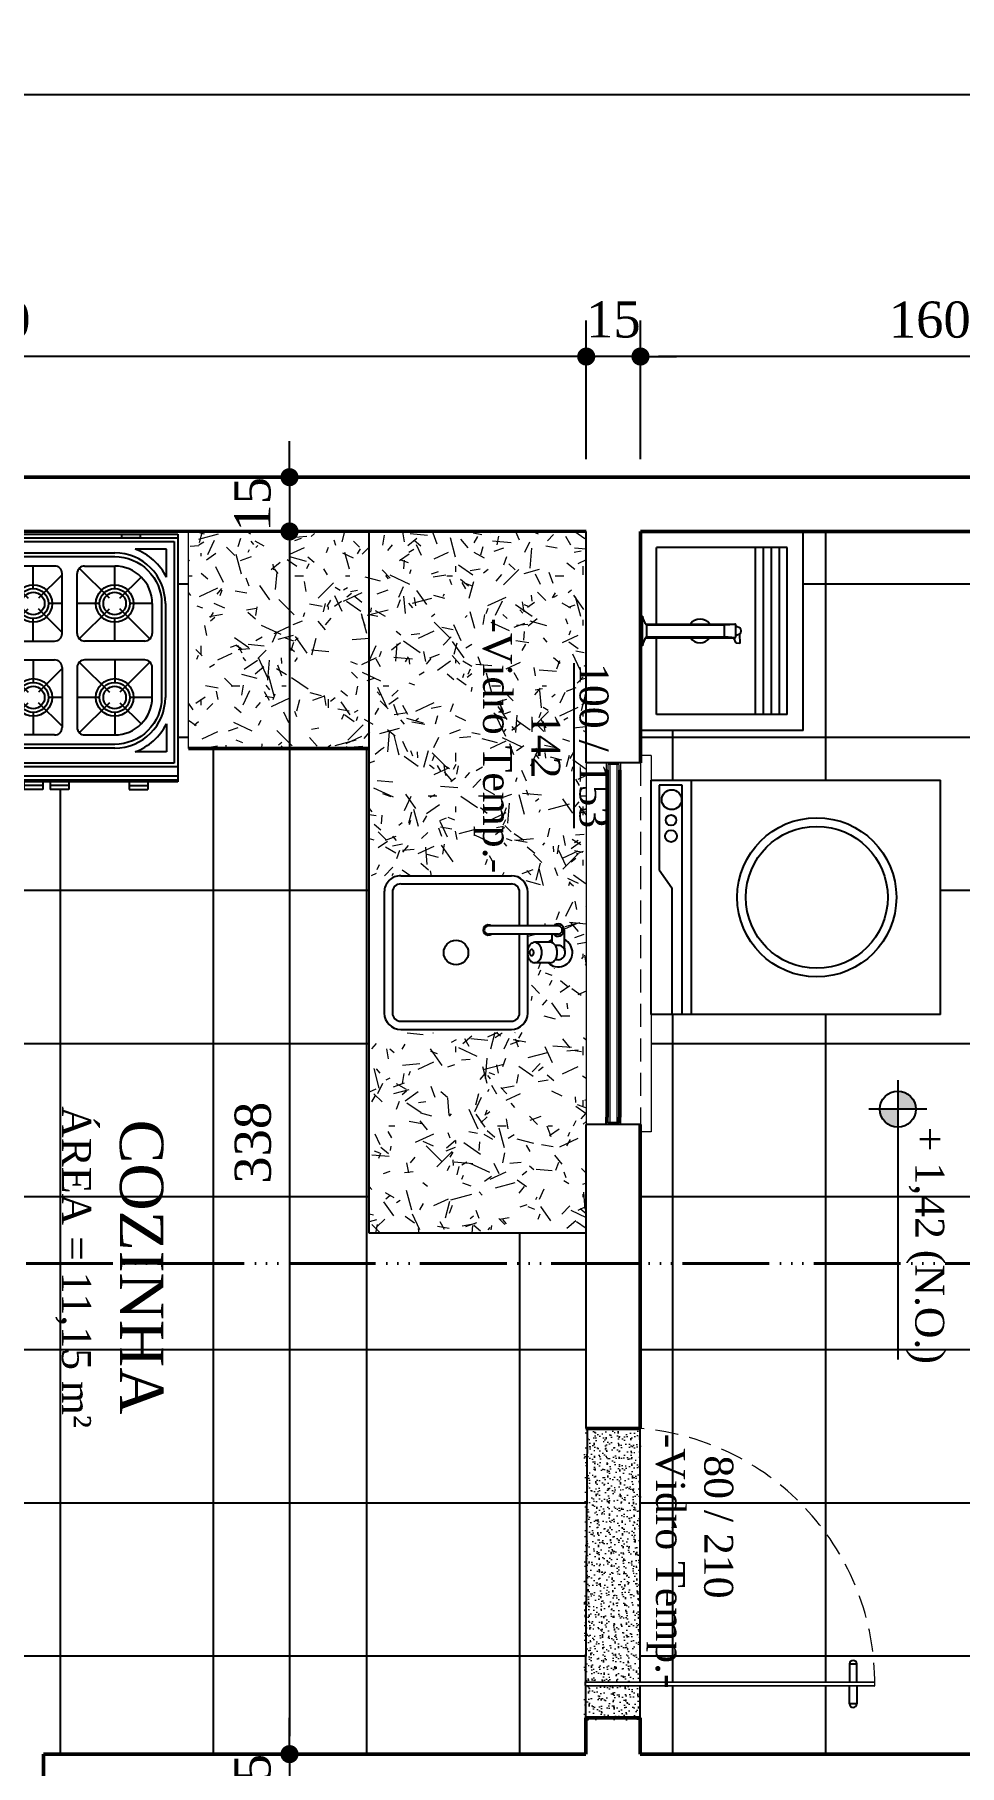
# Model space of a CAD drawing. Header units: centimetres. Extents: x -48696 to 156237, y -5617 to 29024.
# Drawn here: x -19091.6 to -18835.9, y 20199.2 to 20677.7 of the extents above; entities that cross this region are included whole.
import ezdxf

# ---------------------------------------------------------------- set-up
doc = ezdxf.new("R2010")
doc.units = ezdxf.units.CM
doc.linetypes.add('ACAD_ISO06W100', pattern=[36, 24, -3, 0, -3, 0, -3, 0, -3])
doc.linetypes.add('HIDDEN', pattern=[9.525, 6.35, -3.175])
for name, color, linetype in [('ACESSORIOS', 2, 'Continuous'), ('COZ', 3, 'Continuous'), ('COZINHA', 2, 'Continuous'), ('Hachuria - Moveis', 1, 'Continuous'), ('PAREDES', 5, 'Continuous'), ('Piso', 55, 'Continuous'), ('PN010', 1, 'Continuous'), ('Portas-Cotas', 2, 'Continuous'), ('Texto', 2, 'Continuous')]:
    doc.layers.add(name, color=color, linetype=linetype)
for name, color, linetype, lineweight in [('Corte Planta', 4, 'ACAD_ISO06W100', 40), ('Hachura', 1, 'Continuous', 9), ('Nível Fachada', 7, 'Continuous', 70), ('Parede Baixa', 5, 'Continuous', 50), ('Pisos Externos', 15, 'Continuous', 9), ('Portas - Janelas', 2, 'Continuous', 20), ('Projeção Janela', 15, 'HIDDEN', 9), ('Projeção Portas', 55, 'HIDDEN', 5)]:
    doc.layers.add(name, color=color, linetype=linetype, lineweight=lineweight)
doc.styles.add('Valéria', font='romantic.ttf', dxfattribs={"height": 10})
doc.dimstyles.new('Cota - 50', dxfattribs={"dimtxt": 10, "dimasz": 5, "dimexe": 10, "dimexo": 20, "dimgap": 5, "dimtad": 1, "dimtxsty": 'Valéria', "dimblk": 'DOT', "dimcen": 0, "dimclrd": 12, "dimclre": 12, "dimclrt": 2, "dimazin": 2, "dimtfac": 1, "dimtix": 1, "dimtmove": 0, "dimatfit": 3, "dimldrblk": 'DOT', "dimfxl": 1, "dimarcsym": 0})
pattern_1 = [(360, (-32250.16, 3888.79), (3e-14, 42.33333), []), (90, (-32250.16, 3888.79), (-42.33333, 3e-14), [])]

# ---------------------------------------------------------------- blocks, each defined once
blk = doc.blocks.new('6-PL')
at = {"layer": 'COZINHA'}
h = blk.add_hatch(color=1, dxfattribs=at)
h.dxf.hatch_style = 1
h.paths.add_polyline_path([(-69, -3), (-69, -4), (-64, -4), (-64, -3)])
h.paths.add_polyline_path([(-17, -3), (-17, -4), (-12, -4), (-12, -3)])
at = {"layer": 'COZINHA', "color": 15}
for p, q in [((-79, -3), (-69, -3)), ((-79, -3), (-79, -4)), ((-64, -3), (-17, -3)), ((-12, -3), (-2, -3)), ((-2, -3), (-2, -4)), ((-76, -7), (-67.64, -7)), ((-76, -14.51), (-76, -7)), ((-5, -7), (-13.36, -7)), ((-5, -14.51), (-5, -7)), ((-76, -53.49), (-76, -61)), ((-5, -53.49), (-5, -61)), ((-76, -61), (-67.64, -61)), ((-5, -61), (-13.36, -61)), ((-2, -67.5), (-79, -67.5)), ((-2, -68.5), (-79, -68.5))]:
    blk.add_line(p, q, dxfattribs=at)
at = {"layer": 'COZINHA', "color": 1}
for p, q in [((-79, -4), (-2, -4)), ((-69, -3), (-64, -3)), ((-69, -3), (-69, -4)), ((-64, -3), (-64, -4)), ((-17, -3), (-12, -3)), ((-17, -3), (-17, -4)), ((-12, -3), (-12, -4)), ((-78, -5), (-3, -5)), ((-78, -64), (-78, -5)), ((-62.17, -8), (-18.83, -8)), ((-3, -5), (-3, -64)), ((-62.17, -17.5), (-62.17, -11.5)), ((-54.17, -11.5), (-62.17, -11.5)), ((-60.75, -20.09), (-52.75, -12.09)), ((-52.17, -29.5), (-52.17, -13.5)), ((-48.17, -13.5), (-48.17, -29.5)), ((-34.83, -11.5), (-46.17, -11.5)), ((-40.5, -17.5), (-40.5, -11.5)), ((-32.83, -29.5), (-32.83, -13.5)), ((-28.83, -29.5), (-28.83, -13.5)), ((-20.25, -20.09), (-28.25, -12.09)), ((-26.83, -11.5), (-18.83, -11.5)), ((-18.83, -17.5), (-18.83, -11.5)), ((-63.58, -20.09), (-69.24, -14.43)), ((-48.17, -13.83), (-41.91, -20.09)), ((-32.83, -13.83), (-39.09, -20.09)), ((-17.42, -20.09), (-11.76, -14.43)), ((-75.67, -46.5), (-75.67, -21.5)), ((-72.17, -21.5), (-72.17, -29.5)), ((-72.17, -21.5), (-66.17, -21.5)), ((-71.58, -30.91), (-63.58, -22.91)), ((-52.75, -30.91), (-60.75, -22.91)), ((-58.17, -21.5), (-52.17, -21.5)), ((-44.5, -21.5), (-48.17, -21.5)), ((-48.17, -29.17), (-41.91, -22.91)), ((-32.83, -29.17), (-39.09, -22.91)), ((-32.83, -21.5), (-36.5, -21.5)), ((-22.83, -21.5), (-28.83, -21.5)), ((-28.25, -30.91), (-20.25, -22.91)), ((-9.42, -30.91), (-17.42, -22.91)), ((-8.83, -21.5), (-14.83, -21.5)), ((-8.83, -21.5), (-8.83, -29.5)), ((-5.33, -21.5), (-5.33, -46.5)), ((-62.17, -31.5), (-62.17, -25.5)), ((-40.5, -31.5), (-40.5, -25.5)), ((-18.83, -31.5), (-18.83, -25.5)), ((-70.17, -31.5), (-54.17, -31.5)), ((-46.17, -31.5), (-34.83, -31.5)), ((-10.83, -31.5), (-26.83, -31.5)), ((-70.17, -36.5), (-54.17, -36.5)), ((-62.17, -36.5), (-62.17, -42.5)), ((-46.17, -36.5), (-34.83, -36.5)), ((-40.5, -36.5), (-40.5, -42.5)), ((-10.83, -36.5), (-26.83, -36.5)), ((-18.83, -36.5), (-18.83, -42.5)), ((-72.17, -46.5), (-72.17, -38.5)), ((-71.58, -37.09), (-63.58, -45.09)), ((-52.75, -37.09), (-60.75, -45.09)), ((-52.17, -38.5), (-52.17, -54.5)), ((-48.17, -54.5), (-48.17, -38.5)), ((-48.17, -38.83), (-41.91, -45.09)), ((-32.83, -38.83), (-39.09, -45.09)), ((-32.83, -38.5), (-32.83, -54.5)), ((-28.83, -38.5), (-28.83, -54.5)), ((-28.25, -37.09), (-20.25, -45.09)), ((-9.42, -37.09), (-17.42, -45.09)), ((-8.83, -46.5), (-8.83, -38.5)), ((-72.17, -46.5), (-66.17, -46.5)), ((-63.58, -47.91), (-69.24, -53.57)), ((-62.17, -50.5), (-62.17, -56.5)), ((-60.75, -47.91), (-52.75, -55.91)), ((-58.17, -46.5), (-52.17, -46.5)), ((-44.5, -46.5), (-48.17, -46.5)), ((-48.17, -54.17), (-41.91, -47.91)), ((-40.5, -50.5), (-40.5, -56.5)), ((-32.83, -54.17), (-39.09, -47.91)), ((-32.83, -46.5), (-36.5, -46.5)), ((-22.83, -46.5), (-28.83, -46.5)), ((-20.25, -47.91), (-28.25, -55.91)), ((-18.83, -50.5), (-18.83, -56.5)), ((-17.42, -47.91), (-11.76, -53.57)), ((-8.83, -46.5), (-14.83, -46.5)), ((-54.17, -56.5), (-62.17, -56.5)), ((-34.83, -56.5), (-46.17, -56.5)), ((-26.83, -56.5), (-18.83, -56.5)), ((-3, -64), (-78, -64)), ((-18.83, -60), (-62.17, -60)), ((-66, -70), (-71, -70)), ((-59, -70), (-64, -70)), ((-52, -70), (-57, -70)), ((-45, -70), (-50, -70)), ((-38, -70), (-43, -70)), ((-31, -70), (-36, -70)), ((-15, -70), (-10, -70))]:
    blk.add_line(p, q, dxfattribs=at)
at = {"layer": 'COZINHA', "color": 2}
for p, q in [((-79, -69), (-79, -4)), ((-2, -4), (-2, -69)), ((-2, -65), (-79, -65)), ((-2, -69), (-79, -69)), ((-71, -69), (-71, -71)), ((-66, -69), (-66, -71)), ((-64, -69), (-64, -71)), ((-64, -69), (-64, -71)), ((-59, -69), (-59, -71)), ((-57, -69), (-57, -71)), ((-52, -69), (-52, -71)), ((-50, -69), (-50, -71)), ((-45, -69), (-45, -71)), ((-43, -69), (-43, -71)), ((-38, -69), (-38, -71)), ((-36, -69), (-36, -71)), ((-31, -69), (-31, -71)), ((-15, -69), (-15, -71)), ((-10, -69), (-10, -71)), ((-66, -71), (-71, -71)), ((-59, -71), (-64, -71)), ((-52, -71), (-57, -71)), ((-45, -71), (-50, -71)), ((-38, -71), (-43, -71)), ((-31, -71), (-36, -71)), ((-15, -71), (-10, -71))]:
    blk.add_line(p, q, dxfattribs=at)
at = {"layer": 'COZINHA', "color": 15}
blk.add_lwpolyline([(-62.17, -59, -0.414214), (-74.67, -46.5), (-74.67, -21.5, -0.414214), (-62.17, -9), (-18.83, -9, -0.414214), (-6.33, -21.5), (-6.33, -46.5, -0.414214), (-18.83, -59)], format="xyb", close=True, dxfattribs=at)
for centre in [(-62.17, -21.5), (-40.5, -21.5), (-18.83, -21.5), (-62.17, -46.5), (-40.5, -46.5), (-18.83, -46.5)]:
    blk.add_circle(centre, 5, dxfattribs=at)
at = {"layer": 'COZINHA', "color": 1}
for centre, radius in [((-62.17, -21.5), 4), ((-40.5, -21.5), 4), ((-18.83, -21.5), 4), ((-62.17, -21.5), 3), ((-40.5, -21.5), 3), ((-18.83, -21.5), 3), ((-62.17, -46.5), 4), ((-62.17, -46.5), 3), ((-40.5, -46.5), 4), ((-40.5, -46.5), 3), ((-18.83, -46.5), 4), ((-18.83, -46.5), 3)]:
    blk.add_circle(centre, radius, dxfattribs=at)
at = {"layer": 'COZINHA', "color": 15}
for centre, start, end in [((-62.17, -21.5), 110.6935, 153.1857), ((-18.83, -21.5), 26.8143, 69.3065), ((-62.17, -46.5), 206.8143, 249.3065), ((-18.83, -46.5), 290.6935, 333.1857)]:
    blk.add_arc(centre, 15.5, start, end, dxfattribs=at)
at = {"layer": 'COZINHA', "color": 1}
for centre, radius, start, end in [((-62.17, -21.5), 13.5, 90, 180), ((-18.83, -21.5), 13.5, 0, 90), ((-62.17, -21.5), 10, 90, 180), ((-54.17, -13.5), 2, 0, 90), ((-46.17, -13.5), 2, 90, 180), ((-34.83, -13.5), 2, 0, 90), ((-26.83, -13.5), 2, 90, 180), ((-18.83, -21.5), 10, 0, 90), ((-70.17, -29.5), 2, 180, 270), ((-54.17, -29.5), 2, 270, 0), ((-46.17, -29.5), 2, 180, 270), ((-34.83, -29.5), 2, 270, 0), ((-26.83, -29.5), 2, 180, 270), ((-10.83, -29.5), 2, 270, 0), ((-70.17, -38.5), 2, 90, 180), ((-54.17, -38.5), 2, 0, 90), ((-46.17, -38.5), 2, 90, 180), ((-34.83, -38.5), 2, 0, 90), ((-26.83, -38.5), 2, 90, 180), ((-10.83, -38.5), 2, 0, 90), ((-62.17, -46.5), 13.5, 180, 270), ((-62.17, -46.5), 10, 180, 270), ((-18.83, -46.5), 13.5, 270, 0), ((-18.83, -46.5), 10, 270, 0), ((-54.17, -54.5), 2, 270, 0), ((-46.17, -54.5), 2, 180, 270), ((-34.83, -54.5), 2, 270, 0), ((-26.83, -54.5), 2, 180, 270)]:
    blk.add_arc(centre, radius, start, end, dxfattribs=at)
blk = doc.blocks.new('Fogão 6 Planta 04')
at = {"layer": 'PAREDES', "xscale": -1}
blk.add_blockref('6-PL', (340.76, 314.37), dxfattribs=at)
blk = doc.blocks.new('Pia Bancada Planta 01')
at = {"layer": 'COZ', "color": 2}
for p, q in [((0.435, 0.1875), (0.165, 0.1875)), ((0.125, 0.1475), (0.125, 0.0074)), ((0.145, 0.1475), (0.145, -0.045)), ((0.435, 0.1675), (0.165, 0.1675)), ((0.455, -0.1475), (0.455, 0.1475)), ((0.475, -0.1475), (0.475, 0.1475)), ((0.0509, 0.0175), (0.0579, 0.0175)), ((0.0705, 0.025), (0.1081, 0.025)), ((0.0359, -0.055), (0.0359, -0.0115)), ((0.0509, -0.0175), (0.0579, -0.0175)), ((0.0659, -0.045), (0.0659, -0.0241)), ((0.0705, -0.025), (0.1081, -0.025)), ((0.125, -0.0074), (0.125, -0.045)), ((0.0509, -0.045), (0.2209, -0.045)), ((0.0509, -0.065), (0.2209, -0.065)), ((0.125, -0.065), (0.125, -0.1475)), ((0.145, -0.065), (0.145, -0.1475)), ((0.435, -0.1675), (0.165, -0.1675)), ((0.435, -0.1875), (0.165, -0.1875))]:
    blk.add_line(p, q, dxfattribs=at)
blk.add_lwpolyline([(0.0705, 0.025, 0.133256), (0.0641, 0.0233, 0.106756), (0.058, 0.0177, 0.082828), (0.0543, 0.0099, 0.071352), (0.0528, 0, 0.071352), (0.0543, -0.0099, 0.082828), (0.058, -0.0177, 0.106756), (0.0641, -0.0233, 0.133256), (0.0705, -0.025, 0.133256)], format="xyb", dxfattribs=at)
for points in [[(0.1081, -0.025, 0.133256), (0.1145, -0.0233, 0.106756), (0.1206, -0.0177, 0.082828), (0.1244, -0.0099, 0.071352), (0.1258, 0, 0.071352), (0.1244, 0.0099, 0.082828), (0.1206, 0.0177, 0.106756), (0.1145, 0.0233, 0.133256), (0.1081, 0.025, 0.133256), (0.1017, 0.0233, 0.106756), (0.0956, 0.0177, 0.082828), (0.0919, 0.0099, 0.071352), (0.0904, 0, 0.071352), (0.0919, -0.0099, 0.082828), (0.0956, -0.0177, 0.106756), (0.1017, -0.0233, 0.133256)], [(0.1156, 0.0075, 0.133256), (0.1137, 0.007, 0.106756), (0.1119, 0.0053, 0.082828), (0.1107, 0.003, 0.071352), (0.1103, 0, 0.071352), (0.1107, -0.003, 0.082828), (0.1119, -0.0053, 0.106756), (0.1137, -0.007, 0.133256), (0.1156, -0.0075, 0.133256), (0.1175, -0.007, 0.106756), (0.1194, -0.0053, 0.082828), (0.1205, -0.003, 0.071352), (0.1209, 0, 0.071352), (0.1205, 0.003, 0.082828), (0.1194, 0.0053, 0.106756), (0.1175, 0.007, 0.133256)]]:
    blk.add_lwpolyline(points, format="xyb", close=True, dxfattribs=at)
blk.add_circle((0.3, 0), 0.03, dxfattribs=at)
for centre, radius, start, end in [((0.165, 0.1475), 0.04, 90, 180), ((0.435, 0.1475), 0.04, 0, 90), ((0.165, 0.1475), 0.02, 90, 180), ((0.435, 0.1475), 0.02, 0, 90), ((0.0509, 0), 0.035, 45.5847, 244.6231), ((0.0509, 0), 0.0175, 90, 204.62), ((0.0259, -0.0115), 0.01, 0, 24.62), ((0.0509, 0), 0.0175, 211.0027, 270), ((0.0509, -0.055), 0.015, 41.8103, 318.1897), ((0.0509, 0), 0.035, 295.3769, 314.4153), ((0.0509, -0.055), 0.01, 90.0002, 270.0002), ((0.2209, -0.055), 0.0125, 233.1301, 126.8699), ((0.2209, -0.055), 0.01, 270.0001, 90.0001), ((0.165, -0.1475), 0.04, 180, 270), ((0.165, -0.1475), 0.02, 180, 270), ((0.435, -0.1475), 0.04, 270, 0), ((0.435, -0.1475), 0.02, 270, 360)]:
    blk.add_arc(centre, radius, start, end, dxfattribs=at)
blk = doc.blocks.new('_Dot')
at = {"color": 0, "linetype": 'ByBlock', "lineweight": -2}
blk.add_line((-0.5, 0), (-1, 0), dxfattribs=at)
at = {"color": 0, "linetype": 'ByBlock', "const_width": 0.5}
blk.add_lwpolyline([(-0.25, 0, 1), (0.25, 0, 1)], format="xyb", close=True, dxfattribs=at)
blk = doc.blocks.new('*D917')
at = {"color": 12, "lineweight": -2, "transparency": 16777216}
for p, q in [((-20942.5, 20579.88), (-20942.5, 20671.01)), ((-18502.51, 20575.31), (-18502.51, 20671.01)), ((-18507.51, 20661.01), (-20937.5, 20661.01))]:
    blk.add_line(p, q, dxfattribs=at)
at = {"layer": 'Defpoints', "color": 0, "transparency": 16777216}
for p in [(-20942.5, 20661.01), (-20942.5, 20559.88), (-18502.51, 20555.31)]:
    blk.add_point(p, dxfattribs=at)
at = {"color": 12, "lineweight": -2, "transparency": 16777216, "xscale": 5, "yscale": 5, "zscale": 5, "rotation": 180}
blk.add_blockref('_Dot', (-20942.5, 20661.01), dxfattribs=at)
at = {"color": 12, "lineweight": -2, "transparency": 16777216, "xscale": 5, "yscale": 5, "zscale": 5}
blk.add_blockref('_Dot', (-18502.51, 20661.01), dxfattribs=at)
at = {"color": 2, "transparency": 16777216, "insert": (-19722.51, 20671.12), "char_height": 10, "attachment_point": 5, "style": 'Valéria'}
blk.add_mtext('2440', dxfattribs=at)
blk = doc.blocks.new('*D924')
at = {"color": 12, "lineweight": -2, "transparency": 16777216}
for p, q in [((-18924.09, 20560.33), (-18924.09, 20598.68)), ((-18764.09, 20575.33), (-18764.09, 20598.68)), ((-18769.09, 20588.68), (-18919.09, 20588.68))]:
    blk.add_line(p, q, dxfattribs=at)
at = {"layer": 'Defpoints', "color": 0, "transparency": 16777216}
for p in [(-18924.09, 20588.68), (-18764.09, 20555.33), (-18924.09, 20540.33)]:
    blk.add_point(p, dxfattribs=at)
at = {"color": 12, "lineweight": -2, "transparency": 16777216, "xscale": 5, "yscale": 5, "zscale": 5, "rotation": 180}
blk.add_blockref('_Dot', (-18924.09, 20588.68), dxfattribs=at)
at = {"color": 12, "lineweight": -2, "transparency": 16777216, "xscale": 5, "yscale": 5, "zscale": 5}
blk.add_blockref('_Dot', (-18764.09, 20588.68), dxfattribs=at)
at = {"color": 2, "transparency": 16777216, "insert": (-18844.09, 20598.83), "char_height": 10, "attachment_point": 5, "style": 'Valéria'}
blk.add_mtext('160', dxfattribs=at)
blk = doc.blocks.new('*D925')
at = {"color": 12, "lineweight": -2, "transparency": 16777216}
for p, q in [((-18939.09, 20560.33), (-18939.09, 20598.68)), ((-18924.09, 20560.33), (-18924.09, 20598.68)), ((-18944.09, 20588.68), (-18949.09, 20588.68)), ((-18924.09, 20588.68), (-18939.09, 20588.68)), ((-18919.09, 20588.68), (-18914.09, 20588.68))]:
    blk.add_line(p, q, dxfattribs=at)
at = {"layer": 'Defpoints', "color": 0, "transparency": 16777216}
for p in [(-18939.09, 20588.68), (-18939.09, 20540.33), (-18924.09, 20540.33)]:
    blk.add_point(p, dxfattribs=at)
at = {"color": 12, "lineweight": -2, "transparency": 16777216, "xscale": 5, "yscale": 5, "zscale": 5}
blk.add_blockref('_Dot', (-18939.09, 20588.68), dxfattribs=at)
at = {"color": 12, "lineweight": -2, "transparency": 16777216, "xscale": 5, "yscale": 5, "zscale": 5, "rotation": 180}
blk.add_blockref('_Dot', (-18924.09, 20588.68), dxfattribs=at)
at = {"color": 2, "transparency": 16777216, "insert": (-18931.59, 20598.88), "char_height": 10, "attachment_point": 5, "style": 'Valéria'}
blk.add_mtext('15', dxfattribs=at)
blk = doc.blocks.new('*D926')
at = {"color": 12, "lineweight": -2, "transparency": 16777216}
for p, q in [((-19269.09, 20560.42), (-19269.09, 20598.68)), ((-18939.09, 20560.33), (-18939.09, 20598.68)), ((-18944.09, 20588.68), (-19264.09, 20588.68))]:
    blk.add_line(p, q, dxfattribs=at)
at = {"layer": 'Defpoints', "color": 0, "transparency": 16777216}
for p in [(-19269.09, 20588.68), (-19269.09, 20540.42), (-18939.09, 20540.33)]:
    blk.add_point(p, dxfattribs=at)
at = {"color": 12, "lineweight": -2, "transparency": 16777216, "xscale": 5, "yscale": 5, "zscale": 5, "rotation": 180}
blk.add_blockref('_Dot', (-19269.09, 20588.68), dxfattribs=at)
at = {"color": 12, "lineweight": -2, "transparency": 16777216, "xscale": 5, "yscale": 5, "zscale": 5}
blk.add_blockref('_Dot', (-18939.09, 20588.68), dxfattribs=at)
at = {"color": 2, "transparency": 16777216, "insert": (-19104.09, 20598.79), "char_height": 10, "attachment_point": 5, "style": 'Valéria'}
blk.add_mtext('330', dxfattribs=at)
blk = doc.blocks.new('*D963')
at = {"color": 12, "lineweight": -2, "transparency": 16777216}
for p, q in [((-18959.09, 20540.33), (-19031.14, 20540.33)), ((-19021.14, 20535.33), (-19021.14, 20207.33)), ((-18959.19, 20202.33), (-19031.14, 20202.33))]:
    blk.add_line(p, q, dxfattribs=at)
at = {"layer": 'Defpoints', "color": 0, "transparency": 16777216}
for p in [(-18939.09, 20540.33), (-19021.14, 20202.33), (-18939.19, 20202.33)]:
    blk.add_point(p, dxfattribs=at)
at = {"color": 12, "lineweight": -2, "transparency": 16777216, "xscale": 5, "yscale": 5, "zscale": 5}
for p, rotation in [((-19021.14, 20540.33), 90), ((-19021.14, 20202.33), 270)]:
    blk.add_blockref('_Dot', p, dxfattribs=dict(at, rotation=rotation))
at = {"color": 2, "transparency": 16777216, "insert": (-19031.24, 20371.33), "char_height": 10, "attachment_point": 5, "rotation": 90, "style": 'Valéria'}
blk.add_mtext('338', dxfattribs=at)
blk = doc.blocks.new('*D994')
at = {"color": 12, "lineweight": -2, "transparency": 16777216}
for p, q in [((-19021.14, 20560.33), (-19021.14, 20565.33)), ((-18959.09, 20555.33), (-19031.14, 20555.33)), ((-19021.14, 20555.33), (-19021.14, 20540.33)), ((-18959.1, 20540.33), (-19031.14, 20540.33)), ((-19021.14, 20535.33), (-19021.14, 20530.33))]:
    blk.add_line(p, q, dxfattribs=at)
at = {"layer": 'Defpoints', "color": 0, "transparency": 16777216}
for p in [(-18939.09, 20555.33), (-19021.14, 20540.33), (-18939.1, 20540.33)]:
    blk.add_point(p, dxfattribs=at)
at = {"color": 12, "lineweight": -2, "transparency": 16777216, "xscale": 5, "yscale": 5, "zscale": 5}
for p, rotation in [((-19021.14, 20555.33), 270), ((-19021.14, 20540.33), 90)]:
    blk.add_blockref('_Dot', p, dxfattribs=dict(at, rotation=rotation))
at = {"color": 2, "transparency": 16777216, "insert": (-19031.33, 20547.83), "char_height": 10, "attachment_point": 5, "rotation": 90, "style": 'Valéria'}
blk.add_mtext('15', dxfattribs=at)
blk = doc.blocks.new('*D995')
at = {"color": 12, "lineweight": -2, "transparency": 16777216}
for p, q in [((-19021.14, 20207.33), (-19021.14, 20212.33)), ((-18959.19, 20202.33), (-19031.14, 20202.33)), ((-19021.14, 20202.33), (-19021.14, 20187.33)), ((-18959.19, 20187.33), (-19031.14, 20187.33)), ((-19021.14, 20182.33), (-19021.14, 20177.33))]:
    blk.add_line(p, q, dxfattribs=at)
at = {"layer": 'Defpoints', "color": 0, "transparency": 16777216}
for p in [(-18939.19, 20202.33), (-19021.14, 20187.33), (-18939.19, 20187.33)]:
    blk.add_point(p, dxfattribs=at)
at = {"color": 12, "lineweight": -2, "transparency": 16777216, "xscale": 5, "yscale": 5, "zscale": 5}
for p, rotation in [((-19021.14, 20202.33), 270), ((-19021.14, 20187.33), 90)]:
    blk.add_blockref('_Dot', p, dxfattribs=dict(at, rotation=rotation))
at = {"color": 2, "transparency": 16777216, "insert": (-19031.33, 20194.83), "char_height": 10, "attachment_point": 5, "rotation": 90, "style": 'Valéria'}
blk.add_mtext('15', dxfattribs=at)

msp = doc.modelspace()

# ---------------------------------------------------------------- hatches: boundary and pattern name
h = msp.add_hatch()
h.set_pattern_fill('GRASS2', color=74, scale=15, angle=-90, pattern_type=2)
h.set_pattern_definition([(270, (-32249.861, 3884.289), (15, -15), [2.25, -0.45, 0.6, -0.45, 2.25, -9]), (270, (-32249.411, 3885.039), (15, -15), [1.5, -1.125, 2.25, -1.125, 1.5, -7.5]), (270, (-32243.411, 3879.789), (15, -15), [1.875, -0.75, 1.875, -10.5]), (270, (-32240.411, 3887.289), (15, -15), [0.75, -1.5, 0.75, -12]), (360, (-32240.411, 3885.789), (15, 15), [1.35, -13.65]), (360, (-32249.411, 3881.289), (15, 15), [1.5, -13.5]), (360, (-32243.411, 3877.539), (15, 15), [1.5, -13.5]), (315, (-32249.561, 3879.339), (15, -8e-15), [1.5, -19.713203]), (45, (-32249.561, 3883.239), (8e-15, 15), [1.5, -19.713203]), (333.43495, (-32249.486, 3879.789), (15, -8e-10), [1.5, -32.04102]), (345.963757, (-32249.411, 3880.539), (15, -5e-10), [1.5, -60.346584]), (345.963757, (-32243.411, 3876.789), (15, -5e-10), [1.2, -60.646584]), (345.963757, (-32240.411, 3885.489), (15, -5e-10), [1.05, -60.796584]), (14.036243, (-32249.411, 3882.039), (15, 5e-10), [1.5, -60.346584]), (14.036243, (-32243.411, 3878.289), (15, 5e-10), [1.2, -60.646584]), (14.036243, (-32240.411, 3886.089), (15, 5e-10), [1.05, -60.796584]), (26.56505, (-32249.486, 3882.789), (15, 6e-09), [1.5, -32.041002])])
h.paths.add_polyline_path([(-18944.44629, 20127.39201), (-18944.20736, 20137.39201), (-18513.29389, 20136.58425), (-18513.31103, 20127.43879), (-18565.89354, 20127.43879), (-18569.58174, 20128.93184), (-18571.14237, 20134.82538), (-18575.41108, 20136.06016), (-18576.25549, 20130.31814), (-18600.30068, 20134.63857), (-18624.1442, 20136.32032), (-18627.47464, 20136.47001), (-18631.50509, 20136.47001), (-18634.64019, 20136.34773), (-18638.76309, 20136.29054), (-18641.11422, 20136.29054), (-18644.27909, 20135.98442), (-18647.15632, 20135.70612), (-18657.02275, 20134.8743), (-18665.65208, 20132.91492), (-18679.58859, 20130.54861), (-18679.67571, 20136.83221), (-18684.63741, 20134.73021), (-18685.48203, 20128.98809), (-18689.86154, 20127.39195), (-18826.09389, 20127.39195), (-18826.09389, 20106.45603), (-18838.1195, 20107.21347), (-18844.44629, 20107.12567), (-18844.44629, 20127.39201)])
h.paths.add_polyline_path([(-18944.25098, 19987.39208), (-18944.25098, 19997.39205), (-18928.52854, 19997.39205), (-18928.52854, 19987.39208)])
h.paths.add_polyline_path([(-18929.26858, 19917.39212), (-18929.14291, 19925.37363), (-18939.09032, 19920.68052), (-18939.97081, 19921.75287), (-18939.10945, 19925.73929), (-18937.66209, 19927.39208), (-18944.26842, 19927.39401), (-18944.26842, 19917.39212)])
h.paths.add_polyline_path([(-18944.29169, 19847.39216), (-18944.29169, 19857.39212), (-18929.26858, 19857.39212), (-18929.26858, 19847.39216)])
h.paths.add_polyline_path([(-18944.31205, 19777.35697), (-18944.31205, 19787.39216), (-18929.18665, 19787.39216), (-18929.18665, 19777.35697)])
h.paths.add_polyline_path([(-18944.3324, 19707.39223), (-18944.3324, 19717.3922), (-18928.93017, 19717.3922), (-18928.93017, 19707.39223)])
h.paths.add_polyline_path([(-18871.07282, 19637.70579), (-18944.35275, 19637.39227), (-18944.33241, 19647.39223), (-18909.5661, 19647.61578), (-18903.9756, 19644.36607)])
h.paths.add_polyline_path([(-18735.1536, 19577.39221), (-18756.44531, 19567.39224), (-18944.35775, 19567.33832), (-18944.33242, 19577.39227)])
h.paths.add_polyline_path([(-18884.19586, 19507.39231), (-18944.33243, 19507.39231), (-18944.33243, 19497.39234), (-18905.48756, 19497.39234)])
h.paths.add_polyline_path([(-18905.48756, 19497.39234), (-18944.33767, 19497.38119), (-18944.33767, 19479.14581)])
h.paths.add_polyline_path([(-18829.44573, 19567.39224), (-18844.33243, 19567.39224), (-18844.33243, 19526.11476), (-18829.44573, 19533.10651)])
h.paths.add_polyline_path([(-18844.33242, 19577.39227), (-18844.33242, 19635.05474), (-18828.98328, 19635.05474), (-18828.98328, 19577.39227)])
h.paths.add_polyline_path([(-18749.81382, 19707.39217), (-18749.81382, 19717.39213), (-18715.08297, 19717.39213), (-18715.08297, 19707.39217)])
h.paths.add_polyline_path([(-18586.01195, 19647.43879), (-18629.44573, 19627.03947), (-18629.44573, 19637.39221), (-18808.21756, 19637.39221), (-18775.50833, 19644.48426), (-18763.90944, 19647.39217), (-18629.44573, 19647.39217), (-18628.41783, 19663.71062), (-18614.07958, 19664.49433), (-18614.07958, 19647.43879)])
h.paths.add_polyline_path([(-18749.08843, 19777.39213), (-18749.08843, 19787.39216), (-18718.50333, 19787.39216), (-18718.50333, 19777.39213)])
h.paths.add_polyline_path([(-18748.67558, 19847.39216), (-18748.67558, 19857.39206), (-18718.71286, 19857.39206), (-18718.71286, 19847.39216)])
h.paths.add_polyline_path([(-18748.71166, 19987.39202), (-18748.71166, 19997.39198), (-18718.43702, 19997.39198), (-18718.43702, 19987.39202)])
h.paths.add_polyline_path([(-18752.87646, 20057.39198), (-18752.87646, 20067.39198), (-18717.29436, 20067.39198), (-18717.29436, 20057.39198)])
h.paths.add_polyline_path([(-18542.62324, 19717.43879), (-18542.62324, 19707.43879), (-18514.07958, 19707.43879), (-18514.07958, 19717.43879)])
h.paths.add_polyline_path([(-18538.79989, 19777.43879), (-18538.79989, 19787.43879), (-18513.94837, 19787.43879), (-18513.94837, 19777.43879)])
h.paths.add_polyline_path([(-18538.11976, 19847.43879), (-18538.11976, 19857.43879), (-18513.81715, 19857.43879), (-18513.81715, 19847.43879)])
h.paths.add_polyline_path([(-18538.07087, 19917.43879), (-18538.07087, 19927.43879), (-18513.68593, 19927.43879), (-18513.68593, 19917.43879)])
h.paths.add_polyline_path([(-18538.02851, 19987.43879), (-18538.02851, 19997.43879), (-18513.4235, 19997.43879), (-18513.4235, 19987.43879)])
h.paths.add_polyline_path([(-18538.28499, 20057.43879), (-18538.28499, 20067.43879), (-18513.2912, 20067.43879), (-18513.2912, 20057.43879)])
edge = h.paths.add_edge_path()
edge.add_line((-18921.2775, 20067.39201), (-18923.30613, 20057.39205))
edge.add_line((-18923.30613, 20057.39205), (-18944.23062, 20057.39205))
edge.add_line((-18944.23062, 20057.39205), (-18944.23062, 20067.39201))
edge.add_line((-18944.23062, 20067.39201), (-18921.29861, 20067.05687))
edge.add_line((-18718.71286, 19917.39206), (-18718.66381, 19927.39202))
edge.add_line((-18718.66381, 19927.39202), (-18740.32778, 19927.39202))
edge.add_line((-18740.32778, 19927.39202), (-18737.44798, 19923.00213))
edge.add_line((-18737.44798, 19923.00213), (-18738.80179, 19919.71465))
edge.add_line((-18738.80179, 19919.71465), (-18748.62143, 19924.94131))
edge.add_line((-18748.62143, 19924.94131), (-18748.50223, 19917.39206))
edge.add_line((-18748.50223, 19917.39206), (-18718.67083, 19917.37116))
h.paths.add_polyline_path([(-18612.68814, 20198.60027), (-18513.17764, 20198.60027), (-18513.29011, 20138.60027), (-18612.68814, 20138.60027)])
h.paths.add_polyline_path([(-18626.09389, 20138.60027), (-18714.09388, 20138.60027), (-18714.09388, 20137.41699), (-18512.52772, 20137.41699), (-18512.52772, 20385.31073), (-18714.09388, 20385.31073), (-18714.09388, 20198.60027), (-18626.09389, 20198.60027)])
at = {"layer": 'Hachura', "transparency": 33554687}
h = msp.add_hatch(dxfattribs=at)
h.set_pattern_fill('TEXTURED', color=55, scale=40, angle=180, pattern_type=2)
h.set_pattern_definition([(180, (-32144.067, 10343.915), (-17.6, -30.4), [1.6, -26.8, 1.2, -11.6, 2.4, -28.4]), (185, (-32126.067, 10329.515), (-15.75017, -31.09103), [3.2, -26.8, 2.4, -11.6, 4.8, -28.4]), (190, (-32136.467, 10327.515), (-10.75682, -38.045905), [2.8, -6.8, 3.6, -21.2, 2, -26.4]), (195, (-32129.267, 10323.915), (-9.00093, -35.95474), [5.6, -6.8, 6, -21.2, 4.4, -26.4]), (200, (-32132.467, 10340.315), (-17.796127, -29.4635), [3.2, -22, 2.8, -16.4, 2, -12.8]), (205, (-32138.067, 10345.915), (-19.944628, -29.161135), [4.4, -22, 5.6, -16.4, 4.8, -12.8]), (210, (-32144.067, 10342.715), (2.929234, -33.87358), [2, -13.2, 1.6, -19.6, 1.2, -26]), (215, (-32126.067, 10357.115), (-2.97648, -39.68401), [4.4, -13.2, 3.2, -19.6, 2.4, -26]), (220, (-32132.867, 10333.915), (-4.511456, -28.84938), [1.6, -17.6, 1.2, -11.2, 3.2, -20.4]), (225, (-32132.867, 10348.315), (8.20244, -39.31514), [3.2, -17.6, 2.4, -11.2, 6, -20.4]), (230, (-32138.867, 10348.315), (10.699715, -31.431133), [0.8, -14.8, 2, -24.4, 2.4, -12.4]), (240, (-32140.067, 10345.515), (13.26307, -29.827688), [2, -16.4, 0.8, -19.2, 1.6, -14.8]), (245, (-32125.667, 10345.515), (9.72655, -41.609064), [4.4, -16.4, 1.6, -19.2, 3.2, -14.8]), (250, (-32135.667, 10350.315), (14.652303, -28.744913), [1.2, -7.6, 2.4, -12.8, 1.6, -17.6]), (255, (-32121.267, 10353.915), (31.01116, -31.08549), [2.4, -7.6, 4.8, -12.8, 3.2, -17.6]), (260, (-32137.667, 10326.715), (27.80871, -21.962593), [2.8, -17.6, 1.2, -20.8, 2.4, -19.6]), (265, (-32141.267, 10355.515), (33.20336, -19.76909), [5.6, -17.6, 2.4, -20.8, 4.8, -19.6]), (270, (-32140.067, 10343.915), (35.2, -14.8), [2.4, -12.4, 1.6, -24.4, 0.8, -24.8]), (275, (-32125.667, 10329.515), (37.611, -26.021), [4.8, -12.4, 1.6, -24.4, 1.6, -24.8]), (280, (-32133.667, 10331.515), (33.06286, -19.352705), [2.8, -15.6, 2.4, -12.8, 2.8, -29.2]), (285, (-32140.867, 10324.315), (34.623746, -16.397444), [5.6, -15.6, 4.8, -12.8, 5.6, -29.2]), (290, (-32130.867, 10354.315), (32.058712, -10.89215), [3.2, -10.4, 1.6, -21.2, 2.4, -23.2]), (295, (-32152.467, 10354.315), (32.886033, -8.056603), [6, -10.4, 3.2, -21.2, 4.8, -23.2]), (300, (-32120.067, 10349.515), (38.21999, -3.79897), [2, -26.8, 2.4, -12.4, 2.8, -16.4]), (305, (-32123.667, 10345.915), (43.41948, -1.33749), [4.4, -26.8, 4.8, -12.4, 5.6, -16.4]), (310, (-32128.867, 10358.315), (37.21437, -9.502144), [1.2, -8.8, 1.6, -17.2, 3.2, -22.4]), (315, (-32132.467, 10354.715), (42.992092, -6.22254), [2.4, -8.8, 3.2, -17.2, 6, -22.4]), (320, (-32116.867, 10326.315), (29.412914, 4.560758), [2.4, -14.4, 2.8, -12.4, 1.6, -16.8]), (325, (-32132.867, 10351.515), (30.968367, 10.055855), [4.8, -14.4, 5.6, -12.4, 3.2, -16.8]), (330, (-32150.067, 10360.715), (27.309996, 16.1023), [1.6, -11.2, 3.2, -24.8, 2.8, -22.8]), (335, (-32146.467, 10338.715), (35.59079, 13.856973), [3.2, -11.2, 6, -24.8, 5.6, -22.8]), (340, (-32123.667, 10338.315), (31.720143, 21.65716), [2.4, -16.8, 2, -15.2, 1.6, -24.4]), (345, (-32120.067, 10352.715), (34.120974, 26.88492), [4.8, -16.8, 4.4, -15.2, 3.2, -24.4]), (350, (-32126.067, 10347.915), (28.75254, 22.549755), [3.6, -13.2, 2.4, -18, 3.2, -17.6]), (355, (-32144.067, 10329.915), (27.30531, 32.1425), [4.4, -13.2, 4.8, -18, 5.2, -17.6])])
h.paths.add_polyline_path([(-18999.09204, 20480.34271), (-18999.09204, 20445.16131), (-18939.09204, 20445.16131), (-18939.09204, 20480.34271)])
h.paths.add_polyline_path([(-19049.09204, 20480.35725), (-19049.09204, 20540.32527), (-18939.09204, 20540.32527), (-18939.09204, 20480.35725)])
h.paths.add_polyline_path([(-18939.09204, 20346.37527), (-18939.09204, 20401.83356), (-18999.09204, 20401.83356), (-18999.09204, 20346.37527)])
h.paths.add_polyline_path([(-18948.56826, 20427.49522), (-18948.56826, 20429.01131), (-18955.26678, 20429.01131), (-18955.26678, 20426.90683)], flags=17)
h.paths.add_polyline_path([(-18955.26678, 20401.83356), (-18939.09204, 20401.83356), (-18939.09204, 20445.16131), (-18958.73508, 20445.16131), (-18956.05112, 20444.29024), (-18954.70893, 20441.72131), (-18955.26678, 20431.27797), (-18948.13537, 20431.27797), (-18946.64154, 20432.4734), (-18944.98364, 20432.4734), (-18945.16826, 20427.49522), (-18943.36542, 20427.49522), (-18942.51145, 20426.69811), (-18942.51145, 20419.58702), (-18949.79777, 20419.58702), (-18949.64435, 20421.07797), (-18955.26678, 20421.07797)])
at = {"layer": 'Piso'}
h = msp.add_hatch(dxfattribs=at)
h.set_pattern_fill('ANSI37', color=256, scale=13.333333, angle=-45)
h.set_pattern_definition(pattern_1)
h.paths.add_polyline_path([(-18939.19033, 20202.32527), (-18939.19033, 20346.37527), (-18999.09204, 20346.37527), (-18999.09204, 20480.34271), (-19049.09204, 20480.35725), (-19049.07459, 20540.35725), (-19052.02471, 20540.35725), (-19052.02471, 20471.09809), (-19060.32871, 20471.09809), (-19060.32871, 20469.02209), (-19123.64671, 20469.02209), (-19123.64671, 20471.09809), (-19131.95071, 20471.61709), (-19131.93071, 20540.38134), (-19134.25363, 20540.38202), (-19134.27108, 20480.38202), (-19269.18222, 20480.42125), (-19269.18222, 20411.94237), (-19265.16257, 20411.94237), (-19265.16257, 20416.64462), (-19195.03757, 20416.64462), (-19194.1209, 20414.81129), (-19194.1209, 20348.54985), (-19191.3709, 20348.54985), (-19191.3709, 20351.56129), (-19189.53757, 20351.56129), (-19189.53757, 20346.97796), (-19194.1209, 20346.97796), (-19194.1209, 20344.22796), (-19195.03757, 20342.39462), (-19269.18222, 20342.39462), (-19269.18222, 20202.32527)])
h = msp.add_hatch(dxfattribs=at)
h.set_pattern_fill('ANSI37', color=256, scale=13.333333, angle=-45)
h.set_pattern_definition(pattern_1)
h.paths.add_polyline_path([(-18774.09388, 20202.32527), (-18774.09388, 20540.32527), (-18879.09204, 20540.32527), (-18879.09204, 20485.32527), (-18924.10803, 20485.32527), (-18924.11005, 20478.37527), (-18921.09204, 20478.37527), (-18921.09204, 20471.61792), (-18841.09204, 20471.61792), (-18841.09204, 20406.75126), (-18921.09204, 20406.75126), (-18921.09204, 20374.37527), (-18924.1403, 20374.37527), (-18924.18937, 20222.294), (-18866.28681, 20222.22646), (-18866.28681, 20228.45069), (-18864.0569, 20228.45069), (-18864.28681, 20222.22412), (-18859.28681, 20222.21829), (-18859.28798, 20221.21829), (-18864.28798, 20221.21829), (-18864.28798, 20215.09866), (-18866.45974, 20215.09866), (-18866.28797, 20221.22646), (-18924.18947, 20221.23201), (-18924.19032, 20202.32527)])
at = {"layer": 'Pisos Externos'}
h = msp.add_hatch(dxfattribs=at)
h.set_pattern_fill('AR-SAND', color=256, scale=0.05, angle=135)
h.set_pattern_definition([(172.5, (-83284.9072, 14465.7163), (-1.673767446, -1.786906744), [0, -1.9304, 0, -2.159, 0, -2.06375]), (142.5, (-83284.9072, 14465.7163), (-4.12366426, -0.94505464), [0, -1.0414, 0, -1.7399, 0, -0.66675]), (102.5, (-83283.8027, 14464.6117), (-2.80166156, 2.79149913), [0, -0.635, 0, -2.286, 0, -2.9845]), (92.5, (-83283.8027, 14464.6117), (-3.4877539, 1.91140555), [0, -0.3175, 0, -1.4986, 0, -1.7145])])
h.paths.add_polyline_path([(-18924.63376, 20221.25702), (-18939.63375, 20221.27452), (-18939.64089, 20215.16015, 0.215250437), (-18932.14484, 20211.76578), (-18924.64485, 20211.75703)])
h.paths.add_polyline_path([(-18939.64089, 20215.16015), (-18939.64484, 20211.77453), (-18932.14484, 20211.76578, -0.215250437)], flags=17)
h.paths.add_polyline_path([(-18938.99195, 20291.65224), (-18939.28692, 20222.27412), (-18939.63259, 20222.27452), (-18939.55166, 20291.65289)])
h = msp.add_hatch(dxfattribs=at)
h.set_pattern_fill('AR-SAND', color=256, scale=0.05, angle=135)
h.set_pattern_definition([(172.5, (-30932.0844, 3385.461), (-1.67376745, -1.78690674), [0, -1.9304, 0, -2.159, 0, -2.06375]), (142.5, (-30932.0844, 3385.461), (-4.12366426, -0.94505464), [0, -1.0414, 0, -1.7399, 0, -0.66675]), (102.5, (-30930.9798, 3384.3565), (-2.80166156, 2.79149913), [0, -0.635, 0, -2.286, 0, -2.9845]), (92.5, (-30930.98, 3384.3565), (-3.4877539, 1.91140555), [0, -0.3175, 0, -1.4986, 0, -1.7145])])
h.paths.add_polyline_path([(-18923.99208, 20291.58847), (-18924.28669, 20222.29411), (-18939.28676, 20222.31161), (-18938.99195, 20291.65224)])
at = {"layer": 'Portas - Janelas'}
h = msp.add_hatch(color=256, dxfattribs=at)
edge = h.paths.add_edge_path()
edge.add_arc((-18852.91714, 20380.63235), 5, 0, 90)
edge.add_line((-18852.91714, 20385.63235), (-18852.91714, 20380.63235))
edge.add_line((-18852.91714, 20380.63235), (-18847.91714, 20380.63235))
edge = h.paths.add_edge_path()
edge.add_arc((-18852.91714, 20380.63235), 5, 180, 270)
edge.add_line((-18852.91714, 20375.63235), (-18852.91714, 20380.63235))
edge.add_line((-18852.91714, 20380.63235), (-18857.91714, 20380.63235))

# ---------------------------------------------------------------- linework, layer by layer
at = {"color": 2}
for p, q in [((-18999.09204, 20346.37527), (-18999.09204, 20540.34271)), ((-18939.09204, 20346.37527), (-18999.09204, 20346.37527))]:
    msp.add_line(p, q, dxfattribs=at)
at = {"color": 5}
for p, q in [((-18939.09204, 20476.37527), (-18939.09204, 20540.32527)), ((-18924.09204, 20476.37527), (-18939.09204, 20476.37527)), ((-18939.09204, 20292.32527), (-18939.09204, 20376.37527)), ((-18924.09204, 20376.37527), (-18939.09204, 20376.37527)), ((-18924.09204, 20346.37527), (-18924.14844, 20346.37527))]:
    msp.add_line(p, q, dxfattribs=at)
at = {"color": 1}
for p, q in [((-18892.29204, 20489.72527), (-18892.29204, 20535.92527)), ((-18890.09204, 20489.72527), (-18890.09204, 20535.92527)), ((-18887.89204, 20489.72527), (-18887.89204, 20535.92527)), ((-18885.69204, 20489.72527), (-18885.69204, 20535.92527)), ((-18923.54204, 20516.95027), (-18924.09204, 20516.95027)), ((-18923.54204, 20508.70027), (-18923.54204, 20516.95027)), ((-18922.65397, 20514.72827), (-18897.98161, 20514.72827)), ((-18922.44204, 20514.47527), (-18922.44204, 20511.17527)), ((-18922.44204, 20514.47527), (-18900.99204, 20514.47527)), ((-18900.99204, 20514.27182), (-18900.99204, 20511.37871)), ((-18900.78922, 20514.49115), (-18897.91085, 20514.71658)), ((-18897.76161, 20511.14227), (-18897.76161, 20514.50827)), ((-18896.54331, 20513.63737), (-18897.76161, 20514.13053)), ((-18896.53224, 20511.98738), (-18897.76161, 20511.50032)), ((-18896.71773, 20511.89591), (-18896.60093, 20509.376)), ((-18923.54204, 20508.70027), (-18924.09204, 20508.70027)), ((-18922.65393, 20510.92227), (-18897.98161, 20510.92227)), ((-18922.44204, 20511.17527), (-18900.99204, 20511.17527)), ((-18897.91085, 20510.93396), (-18900.78922, 20511.15938)), ((-18897.6521, 20509.42266), (-18898.23188, 20510.92227)), ((-18896.60093, 20509.376), (-18897.6521, 20509.42266))]:
    msp.add_line(p, q, dxfattribs=at)
for points in [[(-18896.53538, 20512.00027, 0.236739444), (-18896.4583, 20512.03893, 0.085519777), (-18896.35511, 20512.2419, 0.043127161), (-18896.30201, 20512.4868, 0.031837447), (-18896.28044, 20512.82527, 0.031837447), (-18896.30201, 20513.16374, 0.043127161), (-18896.35511, 20513.40863, 0.085519777), (-18896.4583, 20513.6116, 0.236739444), (-18896.53538, 20513.65027, 0.159785222), (-18896.59233, 20513.63159)], [(-18896.56453, 20512.00479, 0.077146353), (-18896.53538, 20512.00027)]]:
    msp.add_lwpolyline(points, format="xyb", dxfattribs=at)
for centre, radius, start, end in [((-18919.22069, 20517.38892), 4.34355, 185.796171, 222.1288069), ((-18907.59204, 20512.82527), 3.3, 35.2164336, 144.7835664), ((-18900.77204, 20514.27182), 0.22, 94.4781357, 180), ((-18897.98161, 20514.50827), 0.22, 0, 90), ((-18919.2193, 20508.26099), 4.345, 137.877446, 174.1975761), ((-18907.59204, 20512.82527), 3.3, 215.2164336, 324.7835664), ((-18900.77204, 20511.37871), 0.22, 180, 265.5218643), ((-18897.98161, 20511.14227), 0.22, 270, 0)]:
    msp.add_arc(centre, radius, start, end, dxfattribs=at)
at = {"layer": 'ACESSORIOS'}
for p, q in [((-18924.09204, 20485.32527), (-18924.09204, 20540.32527)), ((-18924.09204, 20540.32527), (-18879.09204, 20540.32527)), ((-18919.69204, 20514.72827), (-18919.69204, 20535.92527)), ((-18883.49204, 20535.92527), (-18919.69204, 20535.92527)), ((-18883.49204, 20489.72527), (-18883.49204, 20535.92527)), ((-18879.09204, 20485.32527), (-18879.09204, 20540.32527)), ((-18919.69204, 20489.72527), (-18919.69204, 20510.92227)), ((-18883.49204, 20489.72527), (-18919.69204, 20489.72527)), ((-18879.09204, 20485.32527), (-18924.09204, 20485.32527)), ((-18924.18937, 20222.294), (-18924.14852, 20292.32526)), ((-18924.19032, 20212.32527), (-18924.18946, 20221.294))]:
    msp.add_line(p, q, dxfattribs=at)
at = {"layer": 'Corte Planta'}
msp.add_line((-18126.17032, 20337.95322), (-21184.70429, 20337.95322), dxfattribs=at)
at = {"layer": 'COZINHA', "color": 2, "ltscale": 0.1}
for p, q in [((-18921.09204, 20471.61792), (-18841.09204, 20471.61792)), ((-18921.09204, 20406.75126), (-18921.09204, 20471.61792)), ((-18918.94018, 20470.19496), (-18918.94018, 20446.76942)), ((-18912.53781, 20470.19496), (-18918.94018, 20470.19496)), ((-18912.53781, 20406.75126), (-18912.53781, 20470.19496)), ((-18909.97204, 20406.75126), (-18909.97204, 20471.61792)), ((-18841.09204, 20406.75126), (-18841.09204, 20471.61792)), ((-18918.94018, 20446.76942), (-18915.46461, 20441.82818)), ((-18915.46461, 20441.82818), (-18915.46461, 20406.75126)), ((-18841.09204, 20406.75126), (-18921.09204, 20406.75126))]:
    msp.add_line(p, q, dxfattribs=at)
at = {"layer": 'COZINHA', "color": 1, "ltscale": 0.1}
for centre, radius in [((-18915.46461, 20466.16868), 2.74388), ((-18915.64753, 20460.49537), 1.46412), ((-18875.33332, 20439.18459), 22.00051), ((-18915.64753, 20456.10302), 1.64635)]:
    msp.add_circle(centre, radius, dxfattribs=at)
at = {"layer": 'COZINHA', "color": 2, "ltscale": 0.1}
msp.add_circle((-18875.33332, 20439.18459), 19.62247, dxfattribs=at)
at = {"layer": 'Hachura'}
for p, q in [((-18933.59204, 20476.37527), (-18933.59204, 20474.37527)), ((-18933.09204, 20474.37527), (-18933.59204, 20474.37527)), ((-18930.09204, 20475.87527), (-18933.09204, 20475.87527)), ((-18933.09204, 20475.87527), (-18933.09204, 20474.37527)), ((-18932.59204, 20475.87527), (-18932.59204, 20376.87527)), ((-18930.59204, 20475.87527), (-18930.59204, 20376.87527)), ((-18930.09204, 20475.87527), (-18930.09204, 20474.37527)), ((-18930.09204, 20474.37527), (-18929.59204, 20474.37527)), ((-18929.59204, 20476.37527), (-18929.59204, 20474.37527))]:
    msp.add_line(p, q, dxfattribs=at)
at = {"layer": 'Hachuria - Moveis'}
for p, q in [((-18933.59204, 20376.37527), (-18933.59204, 20378.37527)), ((-18933.09204, 20378.37527), (-18933.59204, 20378.37527)), ((-18933.09204, 20376.87527), (-18933.09204, 20378.37527)), ((-18930.09204, 20378.37527), (-18929.59204, 20378.37527)), ((-18930.09204, 20376.87527), (-18930.09204, 20378.37527)), ((-18929.59204, 20376.37527), (-18929.59204, 20378.37527)), ((-18930.09204, 20376.87527), (-18933.09204, 20376.87527))]:
    msp.add_line(p, q, dxfattribs=at)
msp.add_circle((-18852.91714, 20380.63235), 5, dxfattribs=at)
at = {"layer": 'Parede Baixa'}
for p, q in [((-18764.08952, 20555.31073), (-20609.08785, 20555.31073)), ((-18939.09204, 20540.32527), (-19269.18222, 20540.42125)), ((-18924.09204, 20540.32527), (-18924.11063, 20476.37527)), ((-18764.09388, 20540.32527), (-18924.09389, 20540.32527)), ((-18924.13971, 20376.37527), (-18924.16415, 20292.32527)), ((-18924.16415, 20292.32527), (-18939.19033, 20292.32527)), ((-18924.19032, 20212.32527), (-18939.19033, 20212.32527)), ((-18939.19033, 20202.32527), (-18939.19033, 20212.32527)), ((-18924.19032, 20212.32527), (-18924.19032, 20202.32527)), ((-18939.19033, 20202.32527), (-19089.18845, 20202.32527)), ((-19089.18683, 20187.32527), (-19089.18683, 20202.32527)), ((-18764.09388, 20202.32527), (-18924.19032, 20202.32527))]:
    msp.add_line(p, q, dxfattribs=at)
at = {"layer": 'Parede Baixa', "color": 2}
msp.add_line((-18999.09204, 20480.34271), (-19049.09204, 20480.35725), dxfattribs=at)
at = {"layer": 'Piso'}
for p, q in [((-18933.59204, 20474.37527), (-18933.59204, 20378.37527)), ((-18933.09204, 20474.37527), (-18933.09204, 20378.37527)), ((-18930.09204, 20474.37527), (-18930.09204, 20378.37527)), ((-18929.59204, 20474.37527), (-18929.59204, 20378.37527))]:
    msp.add_line(p, q, dxfattribs=at)
at = {"layer": 'PN010'}
for p, q in [((-18852.91714, 20388.63235), (-18852.91714, 20311.40259)), ((-18844.91714, 20380.63235), (-18860.91714, 20380.63235)), ((-18939.17059, 20222.31148), (-18938.78099, 20292.33379)), ((-18866.28097, 20227.22645), (-18866.28681, 20222.22646)), ((-18864.28097, 20227.22412), (-18866.28097, 20227.22645)), ((-18864.28681, 20222.22412), (-18864.28097, 20227.22412)), ((-18939.28792, 20221.31161), (-18939.28676, 20222.31161)), ((-18939.28792, 20221.31161), (-18859.28798, 20221.21829)), ((-18939.28676, 20222.31161), (-18859.28681, 20222.21829)), ((-18939.18223, 20212.33401), (-18939.17175, 20221.31148)), ((-18866.2938, 20216.22646), (-18866.28797, 20221.22646)), ((-18864.28797, 20221.22412), (-18864.29381, 20216.22413)), ((-18864.29381, 20216.22413), (-18866.2938, 20216.22646))]:
    msp.add_line(p, q, dxfattribs=at)
for centre, start, end in [((-18865.28097, 20227.22529), 359.9331641, 179.9331641), ((-18865.29381, 20216.22529), 179.9331641, 359.9331641)]:
    msp.add_arc(centre, 1, start, end, dxfattribs=at)
at = {"layer": 'Portas - Janelas'}
for p, q in [((-19049.09204, 20480.34271), (-19049.09204, 20540.34271)), ((-18921.09204, 20478.37527), (-18924.11005, 20478.37527)), ((-18921.09204, 20478.37527), (-18921.09204, 20374.37527)), ((-18939.09204, 20476.37527), (-18939.09204, 20376.37527)), ((-18921.09204, 20374.37527), (-18924.1403, 20374.37527))]:
    msp.add_line(p, q, dxfattribs=at)
at = {"layer": 'Projeção Janela'}
msp.add_line((-18924.09204, 20476.37527), (-18924.09204, 20376.37527), dxfattribs=at)
at = {"layer": 'Projeção Portas'}
msp.add_arc((-18930.08091, 20221.80087), 70.79533, 359.5285029, 84.9842646, dxfattribs=at)

# ---------------------------------------------------------------- block references
at = {"layer": 'Nível Fachada', "xscale": 113.3333333333333, "yscale": 113.3333333333333, "zscale": 113.3333333333333, "rotation": 179.9999999999999}
msp.add_blockref('Pia Bancada Planta 01', (-18941.10011, 20423.91131), dxfattribs=at)
at = {"layer": 'Parede Baixa', "xscale": -1.038, "yscale": 1.038, "zscale": 1.038}
msp.add_blockref('Fogão 6 Planta 04', (-18696.23714, 20216.39893), dxfattribs=at)

# ---------------------------------------------------------------- texts
at = {"layer": 'Portas-Cotas', "insert": (-18932.93687, 20556.11358), "char_height": 8, "attachment_point": 1, "rotation": 270, "style": 'Valéria'}
msp.add_mtext_dynamic_manual_height_columns('\\pxqc;{\\L100 / 153\\P}142\\P-Vidro Temp.-', width=150, gutter_width=50, heights=[0], dxfattribs=at)
at = {"layer": 'Portas-Cotas', "style": 'Valéria'}
for s, insert, char_height, attachment_point, rotation in [('COZINHA\\P{\\H0.6667x;ÁREA = 11,15 m²}', (-19056.02786, 20336.96154), 12, 2, 270), ('\\pxi-2.3669;80 / 210\\P\\pi0;-Vidro Temp.-', (-18910.42878, 20255.67045), 8, 5, 269.9331641)]:
    msp.add_mtext(s, dxfattribs=dict(at, insert=insert, char_height=char_height, attachment_point=attachment_point, rotation=rotation))
at = {"layer": 'Texto', "insert": (-18840.08058, 20375.73093), "char_height": 8, "attachment_point": 1, "rotation": 270, "style": 'Valéria'}
msp.add_mtext('+ 1,42 (N.O.)', dxfattribs=at)

# ---------------------------------------------------------------- dimensions: what is measured, and where the dimension line sits
for base, p1, p2, picture, middle in [((-20942.50467, 20661.00634), (-18502.50896, 20555.31073), (-20942.50467, 20559.88455), '*D917', (-19722.50681, 20671.11728)), ((-19269.09204, 20588.68294), (-18939.09204, 20540.32527), (-19269.09204, 20540.42123), '*D926', (-19104.09204, 20598.79389))]:
    dim = msp.add_linear_dim(base=base, p1=p1, p2=p2, dimstyle='Cota - 50')
    dim.commit()
    dim.dimension.update_dxf_attribs({"geometry": picture, "text_midpoint": middle})
for base, p1, p2, picture, middle in [((-18939.09204, 20588.68294), (-18924.09389, 20540.32527), (-18939.09204, 20540.32527), '*D925', (-18931.59296, 20598.87525)), ((-18924.09389, 20588.68294), (-18764.08952, 20555.32527), (-18924.09389, 20540.32527), '*D924', (-18844.0917, 20598.83087))]:
    dim = msp.add_linear_dim(base=base, p1=p1, p2=p2, dimstyle='Cota - 50', override={"dimtmove": 1})
    dim.commit()
    dim.dimension.update_dxf_attribs({"geometry": picture, "text_midpoint": middle})
for base, p1, p2, picture, middle in [((-19021.13993, 20540.32527), (-18939.09204, 20555.32527), (-18939.0964, 20540.32527), '*D994', (-19031.33224, 20547.82527)), ((-19021.13993, 20202.32527), (-18939.09204, 20540.32527), (-18939.19033, 20202.32527), '*D963', (-19031.24348, 20371.32527)), ((-19021.13993, 20187.32527), (-18939.19033, 20202.32527), (-18939.19033, 20187.32527), '*D995', (-19031.33224, 20194.82527))]:
    dim = msp.add_linear_dim(base=base, p1=p1, p2=p2, angle=270, dimstyle='Cota - 50')
    dim.commit()
    dim.dimension.update_dxf_attribs({"geometry": picture, "text_midpoint": middle})

doc.saveas('drawing.dxf')
